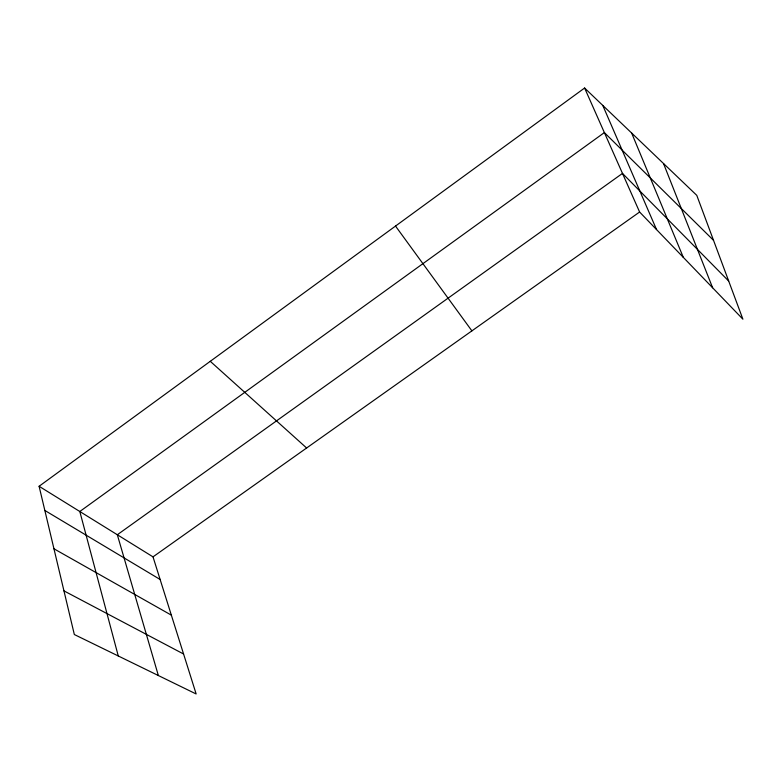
<?xml version="1.0" encoding="UTF-8"?>
<svg xmlns="http://www.w3.org/2000/svg" width="782" height="782" viewBox="0 0 782 782"><rect width="100%" height="100%" fill="white"/><g stroke="black" fill="none" stroke-linecap="round" stroke-linejoin="round"><path stroke-width="1.17" d="M39.1 486.277L153.008 556.862L196.155 693.976L74.329 634.534L39.1 486.277L584.604 88.024L696.772 195.344L742.9 319.193L639.608 212.02L584.604 88.024M153.008 556.862L639.608 212.02M63.958 590.879L183.575 654.006M53.948 548.788L171.346 615.141M44.848 510.46L160.134 579.491M210.27 361.313L306.622 447.998M713.526 240.328L604.369 132.588L79.813 511.506L118.268 655.971M728.697 281.061L622.482 173.409L117.32 534.751L158.355 675.54M395.516 226.066L471.898 330.864M602.756 105.384L656.548 229.595M631.631 133.018L683.321 257.386M663.517 163.526L712.627 287.786"/></g></svg>
